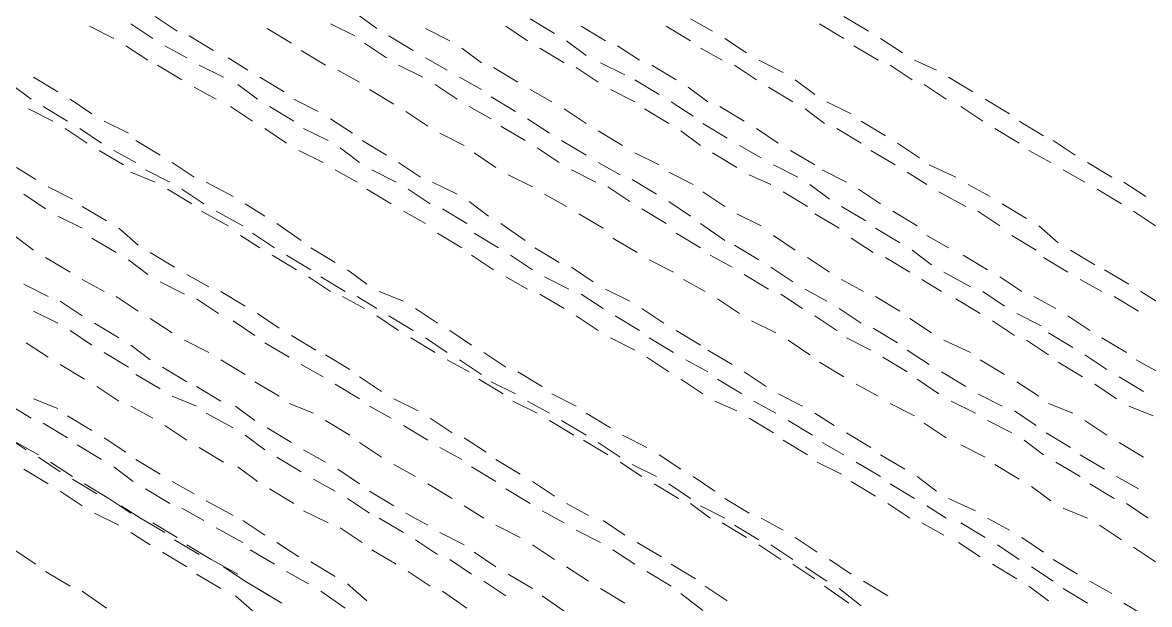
# Model space of a CAD drawing. Header units: inches. Extents: x 0.22 to 6.49, y 0.27 to 4.47.
# Drawn here: x 2.6911 to 3.0044, y 2.9349 to 3.0967 of the extents above; entities that cross this region are included whole.
import ezdxf

# ---------------------------------------------------------------- set-up
doc = ezdxf.new("R2010")
doc.units = ezdxf.units.IN
doc.header["$MEASUREMENT"] = 0
doc.layers.add('PDF_PDF10_PDF9_PDF3_PDF5_COTAS-01', color=7, linetype='Continuous')

msp = doc.modelspace()

# ---------------------------------------------------------------- linework, layer by layer
at = {"layer": 'PDF_PDF10_PDF9_PDF3_PDF5_COTAS-01', "lineweight": 18}
for points in [[(2.721187200000001, 3.096360000000001), (2.727278400000001, 3.092299200000001)], [(2.727955200000001, 3.0983904), (2.734046400000001, 3.094329600000001)], [(2.776684800000001, 3.096360000000001), (2.783452800000001, 3.092976000000001)], [(2.784129600000001, 3.099067200000001), (2.789544000000001, 3.095006400000001)], [(2.832182400000001, 3.097713600000001), (2.838950400000001, 3.093652800000001)], [(2.876851200000001, 3.097713600000001), (2.882942400000001, 3.094329600000001)], [(2.912721600000001, 3.096360000000001), (2.919489600000001, 3.092299200000001)], [(2.919489600000001, 3.0983904), (2.926257600000001, 3.094329600000001)], [(2.716449600000001, 3.092299200000001), (2.709681600000001, 3.095683200000001)], [(2.7374304, 3.092976000000001), (2.744198400000001, 3.088915200000001)], [(2.765856000000001, 3.090945600000001), (2.759088000000001, 3.095006400000001)], [(2.792928000000001, 3.092976000000001), (2.799696000000001, 3.088915200000001)], [(2.809848000000001, 3.091622400000001), (2.80308, 3.095006400000001)], [(2.825414400000001, 3.095683200000001), (2.831505600000001, 3.091622400000001)], [(2.853163200000001, 3.091622400000001), (2.846395200000001, 3.095683200000001)], [(2.870083200000001, 3.095683200000001), (2.876851200000001, 3.091622400000001)], [(2.7259248, 3.086208000000001), (2.719833600000001, 3.0902688)], [(2.730662400000001, 3.0902688), (2.736753600000001, 3.086884800000001)], [(2.786160000000001, 3.090945600000001), (2.792251200000001, 3.086884800000001)], [(2.842334400000001, 3.091622400000001), (2.847748800000001, 3.087561600000001)], [(2.862638400000001, 3.086208000000001), (2.856547200000001, 3.0902688)], [(2.886326400000001, 3.092299200000001), (2.892417600000001, 3.088238400000001)], [(2.922196800000001, 3.0902688), (2.928964800000001, 3.086208000000001)], [(2.929641600000001, 3.092299200000001), (2.935732800000001, 3.088238400000001)], [(2.748259200000001, 3.086884800000001), (2.753673600000001, 3.083500800000001)], [(2.775331200000001, 3.084854400000001), (2.7685632, 3.088915200000001)], [(2.80308, 3.086884800000001), (2.809171200000001, 3.083500800000001)], [(2.818646400000001, 3.085531200000001), (2.813232000000001, 3.089592000000001)], [(2.834889600000001, 3.089592000000001), (2.841657600000001, 3.085531200000001)], [(2.879558400000001, 3.089592000000001), (2.885649600000001, 3.086208000000001)], [(2.735400000000001, 3.080793600000001), (2.728632000000001, 3.084854400000001)], [(2.740137600000001, 3.084854400000001), (2.746905600000001, 3.081470400000001)], [(2.784806400000001, 3.080116800000001), (2.778715200000001, 3.083500800000001)], [(2.795635200000001, 3.084854400000001), (2.802403200000001, 3.081470400000001)], [(2.828798400000001, 3.080116800000001), (2.8220304, 3.084177600000001)], [(2.845041600000001, 3.084177600000001), (2.851132800000001, 3.080116800000001)], [(2.851809600000001, 3.085531200000001), (2.858577600000001, 3.082147200000001)], [(2.872790400000001, 3.080793600000001), (2.866022400000001, 3.084854400000001)], [(2.889033600000001, 3.084854400000001), (2.8951248, 3.080793600000001)], [(2.895801600000001, 3.086208000000001), (2.902569600000001, 3.082824)], [(2.932348800000001, 3.084854400000001), (2.938440000000001, 3.080793600000001)], [(2.939116800000001, 3.086208000000001), (2.945208000000001, 3.083500800000001)], [(2.694115200000001, 3.081470400000001), (2.700883200000001, 3.077409600000001)], [(2.7570576, 3.081470400000001), (2.763825600000001, 3.077409600000001)], [(2.812555200000001, 3.081470400000001), (2.818646400000001, 3.078086400000001)], [(2.861284800000001, 3.080793600000001), (2.868052800000001, 3.076732800000001)], [(2.905953600000001, 3.080793600000001), (2.911368000000001, 3.076732800000001)], [(2.948592000000001, 3.081470400000001), (2.955360000000001, 3.077409600000001)], [(2.688024000000001, 3.079440000000001), (2.693438400000001, 3.0753792)], [(2.744875200000001, 3.0753792), (2.738784000000001, 3.078763200000001)], [(2.750966400000001, 3.079440000000001), (2.756380800000001, 3.0753792)], [(2.794281600000001, 3.074025600000001), (2.7875136, 3.078086400000001)], [(2.805787200000001, 3.079440000000001), (2.811878400000001, 3.0753792)], [(2.838273600000001, 3.074702400000001), (2.832182400000001, 3.078086400000001)], [(2.854516800000001, 3.078086400000001), (2.861284800000001, 3.074702400000001)], [(2.881588800000001, 3.074702400000001), (2.876174400000001, 3.078763200000001)], [(2.898508800000001, 3.078763200000001), (2.905276800000001, 3.074702400000001)], [(2.941824000000001, 3.079440000000001), (2.947915200000001, 3.0753792)], [(2.704267200000001, 3.0753792), (2.710358400000001, 3.071318400000001)], [(2.766532800000001, 3.0753792), (2.773300800000001, 3.071995200000001)], [(2.821353600000001, 3.076056000000001), (2.828121600000001, 3.071995200000001)], [(2.871436800000001, 3.074702400000001), (2.877528000000001, 3.070641600000001)], [(2.914752000000001, 3.074702400000001), (2.921520000000001, 3.071318400000001)], [(2.958744000000001, 3.0753792), (2.965512000000001, 3.071318400000001)], [(2.699529600000001, 3.069288000000001), (2.692761600000001, 3.072672000000001)], [(2.696822400000001, 3.073348800000001), (2.703590400000001, 3.069288000000001)], [(2.755027200000001, 3.069288000000001), (2.748936, 3.073348800000001)], [(2.759764800000001, 3.073348800000001), (2.766532800000001, 3.069288000000001)], [(2.803756800000001, 3.067934400000001), (2.797665600000001, 3.071995200000001)], [(2.815262400000001, 3.073348800000001), (2.821353600000001, 3.069964800000001)], [(2.847748800000001, 3.068611200000001), (2.841657600000001, 3.072672000000001)], [(2.863992000000001, 3.072672000000001), (2.870760000000001, 3.068611200000001)], [(2.891740800000001, 3.069288000000001), (2.884972800000001, 3.073348800000001)], [(2.908660800000001, 3.072672000000001), (2.914075200000001, 3.068611200000001)], [(2.951976000000001, 3.073348800000001), (2.958067200000001, 3.069288000000001)], [(2.713742400000001, 3.069288000000001), (2.720510400000001, 3.065904000000001)], [(2.776684800000001, 3.069964800000001), (2.782776000000001, 3.065904000000001)], [(2.824060800000001, 3.067934400000001), (2.830828800000001, 3.063873600000001)], [(2.831505600000001, 3.069964800000001), (2.8375968, 3.065904000000001)], [(2.880235200000001, 3.068611200000001), (2.887003200000001, 3.064550400000001)], [(2.924227200000001, 3.069288000000001), (2.930995200000001, 3.065227200000001)], [(2.968219200000001, 3.069288000000001), (2.974987200000001, 3.065227200000001)], [(2.709004800000001, 3.063196800000001), (2.7029136, 3.0672576)], [(2.7069744, 3.0672576), (2.713065600000001, 3.063196800000001)], [(2.7645024, 3.063196800000001), (2.758411200000001, 3.0672576)], [(2.769240000000001, 3.0672576), (2.776008, 3.063873600000001)], [(2.813908800000001, 3.062520000000001), (2.807140800000001, 3.065904000000001)], [(2.857900800000001, 3.062520000000001), (2.851132800000001, 3.066580800000001)], [(2.874144000000001, 3.066580800000001), (2.879558400000001, 3.062520000000001)], [(2.901216000000001, 3.063196800000001), (2.8951248, 3.0672576)], [(2.917459200000001, 3.0672576), (2.924227200000001, 3.063196800000001)], [(2.961451200000001, 3.0672576), (2.968219200000001, 3.063196800000001)], [(2.722540800000001, 3.063873600000001), (2.729308800000001, 3.0598128)], [(2.779392000000001, 3.061843200000001), (2.784806400000001, 3.057782400000001)], [(2.785483200000001, 3.063873600000001), (2.792251200000001, 3.0598128)], [(2.834212800000001, 3.061843200000001), (2.840304000000001, 3.057782400000001)], [(2.840980800000001, 3.063873600000001), (2.847748800000001, 3.0598128)], [(2.890387200000001, 3.062520000000001), (2.896478400000001, 3.059136000000001)], [(2.934379200000001, 3.063196800000001), (2.940470400000001, 3.059136000000001)], [(2.977694400000001, 3.063873600000001), (2.983785600000001, 3.0598128)], [(2.719156800000001, 3.057105600000001), (2.712388800000001, 3.061166400000001)], [(2.716449600000001, 3.061166400000001), (2.722540800000001, 3.057782400000001)], [(2.774654400000001, 3.057782400000001), (2.767886400000001, 3.061166400000001)], [(2.822707200000001, 3.056428800000001), (2.816616000000001, 3.060489600000001)], [(2.868052800000001, 3.057105600000001), (2.861284800000001, 3.060489600000001)], [(2.882942400000001, 3.060489600000001), (2.889710400000001, 3.056428800000001)], [(2.911368000000001, 3.057105600000001), (2.904600000000001, 3.061166400000001)], [(2.926934400000001, 3.061166400000001), (2.933702400000001, 3.057105600000001)], [(2.970926400000001, 3.061166400000001), (2.977017600000001, 3.057782400000001)], [(2.689377600000001, 3.056428800000001), (2.694792000000001, 3.053044800000001)], [(2.725248000000001, 3.055752000000001), (2.732016000000001, 3.052368)], [(2.732692800000001, 3.057782400000001), (2.738784000000001, 3.053721600000001)], [(2.784129600000001, 3.052368), (2.778038400000001, 3.055752000000001)], [(2.788190400000001, 3.055752000000001), (2.794958400000001, 3.052368)], [(2.795635200000001, 3.057782400000001), (2.801726400000001, 3.053721600000001)], [(2.843688000000001, 3.055752000000001), (2.850456000000001, 3.052368)], [(2.851132800000001, 3.057782400000001), (2.857224000000001, 3.054398400000001)], [(2.899862400000001, 3.057105600000001), (2.906630400000001, 3.053721600000001)], [(2.920166400000001, 3.052368), (2.913398400000001, 3.055752000000001)], [(2.943177600000001, 3.057105600000001), (2.950622400000001, 3.053721600000001)], [(2.980401600000001, 3.055752000000001), (2.986492800000001, 3.052368)], [(2.987169600000001, 3.057782400000001), (2.993937600000001, 3.053721600000001)], [(2.727955200000001, 3.052368), (2.721187200000001, 3.055075200000001)], [(2.742168000000001, 3.052368), (2.749612800000001, 3.048307200000001)], [(2.805110400000001, 3.052368), (2.811878400000001, 3.048984000000001)], [(2.832859200000001, 3.051014400000001), (2.8260912, 3.054398400000001)], [(2.860608, 3.053044800000001), (2.867376000000001, 3.048984000000001)], [(2.877528000000001, 3.0516912), (2.870760000000001, 3.055075200000001)], [(2.893094400000001, 3.054398400000001), (2.899185600000001, 3.0516912)], [(2.937086400000001, 3.055075200000001), (2.942500800000001, 3.0516912)], [(2.997321600000001, 3.052368), (3.003412800000001, 3.048307200000001)], [(2.691408, 3.048984000000001), (2.697499200000001, 3.044923200000001)], [(2.698176000000001, 3.051014400000001), (2.704944000000001, 3.047630400000001)], [(2.738107200000001, 3.046276800000001), (2.731339200000001, 3.050337600000001)], [(2.735400000000001, 3.050337600000001), (2.7414912, 3.046276800000001)], [(2.793604800000001, 3.046276800000001), (2.786836800000001, 3.050337600000001)], [(2.798342400000001, 3.050337600000001), (2.804433600000001, 3.046276800000001)], [(2.842334400000001, 3.045600000000001), (2.836243200000001, 3.048984000000001)], [(2.853840000000001, 3.051014400000001), (2.859931200000001, 3.046953600000001)], [(2.886326400000001, 3.045600000000001), (2.880235200000001, 3.049660800000001)], [(2.902569600000001, 3.049660800000001), (2.909337600000001, 3.045600000000001)], [(2.910014400000001, 3.0516912), (2.915428800000001, 3.047630400000001)], [(2.929641600000001, 3.046276800000001), (2.923550400000001, 3.050337600000001)], [(2.945884800000001, 3.049660800000001), (2.953329600000001, 3.045600000000001)], [(2.954006400000001, 3.0516912), (2.960097600000001, 3.048307200000001)], [(2.989876800000001, 3.050337600000001), (2.996644800000001, 3.046276800000001)], [(2.7529968, 3.046276800000001), (2.758411200000001, 3.042892800000001)], [(2.815262400000001, 3.046953600000001), (2.820676800000001, 3.042892800000001)], [(2.870760000000001, 3.046953600000001), (2.876851200000001, 3.042892800000001)], [(2.963481600000001, 3.046276800000001), (2.970249600000001, 3.042216000000001)], [(2.700883200000001, 3.042892800000001), (2.707651200000001, 3.039508800000001)], [(2.707651200000001, 3.045600000000001), (2.7144192, 3.041539200000001)], [(2.748259200000001, 3.040185600000001), (2.740814400000001, 3.0442464)], [(2.744875200000001, 3.0442464), (2.752320000000001, 3.040185600000001)], [(2.80308, 3.040862400000001), (2.796988800000001, 3.0442464)], [(2.807817600000001, 3.044923200000001), (2.8145856, 3.040862400000001)], [(2.852486400000001, 3.039508800000001), (2.845718400000001, 3.043569600000001)], [(2.863315200000001, 3.044923200000001), (2.870083200000001, 3.040862400000001)], [(2.896478400000001, 3.040185600000001), (2.889710400000001, 3.043569600000001)], [(2.911368000000001, 3.043569600000001), (2.918136000000001, 3.039508800000001)], [(2.918812800000001, 3.045600000000001), (2.925580800000001, 3.041539200000001)], [(2.939793600000001, 3.040185600000001), (2.933025600000001, 3.0442464)], [(2.9567136, 3.0442464), (2.962804800000001, 3.040185600000001)], [(3.000028800000001, 3.0442464), (3.006120000000001, 3.040185600000001)], [(2.761795200000001, 3.040862400000001), (2.7685632, 3.036124800000001)], [(2.824060800000001, 3.040862400000001), (2.830828800000001, 3.036124800000001)], [(2.879558400000001, 3.040862400000001), (2.886326400000001, 3.036124800000001)], [(2.973633600000001, 3.040185600000001), (2.979048000000001, 3.035448000000001)], [(2.694115200000001, 3.033417600000001), (2.688700800000001, 3.037478400000001)], [(2.710358400000001, 3.0368016), (2.717126400000001, 3.032740800000001)], [(2.717803200000001, 3.039508800000001), (2.723217600000001, 3.034771200000001)], [(2.7570576, 3.034094400000001), (2.751643200000001, 3.037478400000001)], [(2.755027200000001, 3.038155200000001), (2.761118400000001, 3.034094400000001)], [(2.813232000000001, 3.034094400000001), (2.806464000000001, 3.038155200000001)], [(2.816616000000001, 3.038155200000001), (2.823384000000001, 3.034094400000001)], [(2.861961600000001, 3.032740800000001), (2.855193600000001, 3.0368016)], [(2.872790400000001, 3.038155200000001), (2.879558400000001, 3.034094400000001)], [(2.905953600000001, 3.033417600000001), (2.899862400000001, 3.037478400000001)], [(2.921520000000001, 3.0368016), (2.927611200000001, 3.032740800000001)], [(2.928288000000001, 3.039508800000001), (2.935056000000001, 3.035448000000001)], [(2.948592000000001, 3.034094400000001), (2.942500800000001, 3.037478400000001)], [(2.966188800000001, 3.037478400000001), (2.972956800000001, 3.033417600000001)], [(2.771270400000001, 3.034094400000001), (2.778038400000001, 3.030033600000001)], [(2.833536, 3.034094400000001), (2.840304000000001, 3.030033600000001)], [(2.889033600000001, 3.034771200000001), (2.895801600000001, 3.030710400000001)], [(2.938440000000001, 3.033417600000001), (2.943854400000001, 3.0293568)], [(2.982432000000001, 3.033417600000001), (2.989200000000001, 3.0293568)], [(2.704267200000001, 3.027326400000001), (2.697499200000001, 3.031387200000001)], [(2.720510400000001, 3.030710400000001), (2.7259248, 3.026649600000001)], [(2.726601600000001, 3.032740800000001), (2.733369600000001, 3.02868)], [(2.767209600000001, 3.028003200000001), (2.7604416, 3.032064000000001)], [(2.7645024, 3.032064000000001), (2.771270400000001, 3.028003200000001)], [(2.8220304, 3.028003200000001), (2.815939200000001, 3.032064000000001)], [(2.826768000000001, 3.032064000000001), (2.832859200000001, 3.028003200000001)], [(2.8721136, 3.027326400000001), (2.865345600000001, 3.030710400000001)], [(2.882265600000001, 3.032064000000001), (2.888356800000001, 3.02868)], [(2.915428800000001, 3.027326400000001), (2.909337600000001, 3.031387200000001)], [(2.930995200000001, 3.031387200000001), (2.937763200000001, 3.027326400000001)], [(2.959420800000001, 3.028003200000001), (2.952652800000001, 3.032064000000001)], [(2.974987200000001, 3.031387200000001), (2.981755200000001, 3.027326400000001)], [(2.781422400000001, 3.028003200000001), (2.786836800000001, 3.023942400000001)], [(2.843688000000001, 3.02868), (2.849779200000001, 3.024619200000001)], [(2.899185600000001, 3.02868), (2.905276800000001, 3.024619200000001)], [(2.947238400000001, 3.027326400000001), (2.954683200000001, 3.023265600000001)], [(2.991907200000001, 3.028003200000001), (2.998675200000001, 3.023942400000001)], [(2.691408, 3.023942400000001), (2.698176000000001, 3.020558400000001)], [(2.713742400000001, 3.021912000000001), (2.707651200000001, 3.025296000000001)], [(2.729308800000001, 3.024619200000001), (2.736076800000001, 3.0212352)], [(2.736753600000001, 3.026649600000001), (2.742844800000001, 3.023265600000001)], [(2.776684800000001, 3.021912000000001), (2.770593600000001, 3.025972800000001)], [(2.773977600000001, 3.025972800000001), (2.780745600000001, 3.021912000000001)], [(2.831505600000001, 3.022588800000001), (2.825414400000001, 3.025972800000001)], [(2.836243200000001, 3.025972800000001), (2.843011200000001, 3.022588800000001)], [(2.880912000000001, 3.021912000000001), (2.874820800000001, 3.025296000000001)], [(2.891740800000001, 3.026649600000001), (2.898508800000001, 3.022588800000001)], [(2.924904000000001, 3.021912000000001), (2.918812800000001, 3.025296000000001)], [(2.941147200000001, 3.025296000000001), (2.946561600000001, 3.021912000000001)], [(2.968896000000001, 3.021912000000001), (2.962804800000001, 3.025972800000001)], [(2.985139200000001, 3.025296000000001), (2.991230400000001, 3.021912000000001)], [(2.746228800000001, 3.021912000000001), (2.7529968, 3.017851200000001)], [(2.790220800000001, 3.021912000000001), (2.796988800000001, 3.019204800000001)], [(2.841657600000001, 3.017174400000001), (2.834889600000001, 3.0212352)], [(2.846395200000001, 3.0212352), (2.852486400000001, 3.017174400000001)], [(2.853163200000001, 3.022588800000001), (2.859931200000001, 3.019204800000001)], [(2.901892800000001, 3.0212352), (2.907984000000001, 3.017174400000001)], [(2.908660800000001, 3.022588800000001), (2.914752000000001, 3.019204800000001)], [(2.958067200000001, 3.021912000000001), (2.964158400000001, 3.017851200000001)], [(3.002059200000001, 3.021912000000001), (3.007473600000001, 3.018528000000001)], [(2.701560000000001, 3.019204800000001), (2.707651200000001, 3.015144000000001)], [(2.723217600000001, 3.016497600000001), (2.717126400000001, 3.020558400000001)], [(2.739460800000001, 3.019881600000001), (2.745552000000001, 3.015820800000001)], [(2.786160000000001, 3.017174400000001), (2.7800688, 3.020558400000001)], [(2.784129600000001, 3.020558400000001), (2.789544000000001, 3.017174400000001)], [(2.890387200000001, 3.015820800000001), (2.884296000000001, 3.019881600000001)], [(2.935056000000001, 3.016497600000001), (2.928288000000001, 3.020558400000001)], [(2.950622400000001, 3.019881600000001), (2.957390400000001, 3.015820800000001)], [(2.978371200000001, 3.017174400000001), (2.972280000000001, 3.020558400000001)], [(2.994614400000001, 3.020558400000001), (3.001382400000001, 3.016497600000001)], [(2.694115200000001, 3.016497600000001), (2.700883200000001, 3.013113600000001)], [(2.756380800000001, 3.015820800000001), (2.762472000000001, 3.011760000000001)], [(2.795635200000001, 3.011083200000001), (2.789544000000001, 3.015144000000001)], [(2.792928000000001, 3.015144000000001), (2.799696000000001, 3.011083200000001)], [(2.800372800000001, 3.017174400000001), (2.806464000000001, 3.013113600000001)], [(2.851132800000001, 3.011083200000001), (2.845041600000001, 3.015144000000001)], [(2.855870400000001, 3.015144000000001), (2.862638400000001, 3.011083200000001)], [(2.863315200000001, 3.017174400000001), (2.869406400000001, 3.013113600000001)], [(2.911368000000001, 3.015144000000001), (2.917459200000001, 3.011083200000001)], [(2.918136000000001, 3.017174400000001), (2.924227200000001, 3.013113600000001)], [(2.967542400000001, 3.015820800000001), (2.974310400000001, 3.012436800000001)], [(2.987846400000001, 3.011083200000001), (2.981755200000001, 3.015144000000001)], [(2.711035200000001, 3.013113600000001), (2.717803200000001, 3.009052800000001)], [(2.732692800000001, 3.010406400000001), (2.726601600000001, 3.014467200000001)], [(2.749612800000001, 3.0137904), (2.755704000000001, 3.009729600000001)], [(2.900539200000001, 3.010406400000001), (2.893771200000001, 3.0137904)], [(2.927611200000001, 3.011760000000001), (2.934379200000001, 3.007699200000001)], [(2.943854400000001, 3.010406400000001), (2.937763200000001, 3.014467200000001)], [(2.960774400000001, 3.0137904), (2.966865600000001, 3.009729600000001)], [(2.704267200000001, 3.011083200000001), (2.710358400000001, 3.007022400000001)], [(2.742844800000001, 3.004992000000001), (2.736076800000001, 3.008376000000001)], [(2.765856000000001, 3.009729600000001), (2.772624000000001, 3.0056688)], [(2.805787200000001, 3.004992000000001), (2.7990192, 3.009052800000001)], [(2.80308, 3.009052800000001), (2.809171200000001, 3.004992000000001)], [(2.809848000000001, 3.011083200000001), (2.815939200000001, 3.007022400000001)], [(2.861284800000001, 3.0056688), (2.854516800000001, 3.009052800000001)], [(2.865345600000001, 3.009052800000001), (2.8721136, 3.004992000000001)], [(2.872790400000001, 3.011083200000001), (2.879558400000001, 3.007022400000001)], [(2.910014400000001, 3.004315200000001), (2.903923200000001, 3.008376000000001)], [(2.920166400000001, 3.009052800000001), (2.926934400000001, 3.0056688)], [(2.954683200000001, 3.004992000000001), (2.947238400000001, 3.008376000000001)], [(2.970249600000001, 3.008376000000001), (2.976340800000001, 3.004315200000001)], [(2.976340800000001, 3.010406400000001), (2.983108800000001, 3.0063456)], [(2.997998400000001, 3.004992000000001), (2.991230400000001, 3.009052800000001)], [(2.698176000000001, 3.003638400000001), (2.692084800000001, 3.007699200000001)], [(2.721187200000001, 3.007022400000001), (2.726601600000001, 3.002961600000001)], [(2.758411200000001, 3.007699200000001), (2.765179200000001, 3.003638400000001)], [(2.881588800000001, 3.0056688), (2.888356800000001, 3.001608000000001)], [(2.937086400000001, 3.0056688), (2.943177600000001, 3.001608000000001)], [(2.713742400000001, 3.004992000000001), (2.720510400000001, 3.000931200000001)], [(2.7529968, 2.998900800000001), (2.746228800000001, 3.002961600000001)], [(2.775331200000001, 3.004315200000001), (2.782099200000001, 3.000254400000001)], [(2.815262400000001, 2.999577600000001), (2.809171200000001, 3.002961600000001)], [(2.812555200000001, 3.002961600000001), (2.818646400000001, 2.998900800000001)], [(2.819323200000001, 3.004992000000001), (2.825414400000001, 3.000931200000001)], [(2.870760000000001, 2.999577600000001), (2.864668800000001, 3.003638400000001)], [(2.875497600000001, 3.002961600000001), (2.881588800000001, 2.999577600000001)], [(2.919489600000001, 2.998224), (2.912721600000001, 3.002284800000001)], [(2.930318400000001, 3.003638400000001), (2.937086400000001, 2.999577600000001)], [(2.964158400000001, 2.998900800000001), (2.957390400000001, 3.002961600000001)], [(2.979048000000001, 3.002284800000001), (2.985816000000001, 2.998224)], [(2.986492800000001, 3.004315200000001), (2.992584000000001, 3.000254400000001)], [(3.006796800000001, 2.999577600000001), (3.000705600000001, 3.002961600000001)], [(2.708328000000001, 2.997547200000001), (2.701560000000001, 3.001608000000001)], [(2.722540800000001, 2.998900800000001), (2.729308800000001, 2.994840000000001)], [(2.7299856, 3.000931200000001), (2.736753600000001, 2.996870400000001)], [(2.7685632, 3.001608000000001), (2.774654400000001, 2.998224)], [(2.828798400000001, 2.999577600000001), (2.835566400000001, 2.995516800000001)], [(2.891740800000001, 2.999577600000001), (2.897832000000001, 2.995516800000001)], [(2.946561600000001, 2.999577600000001), (2.953329600000001, 2.995516800000001)], [(2.762472000000001, 2.992809600000001), (2.755704000000001, 2.996870400000001)], [(2.778038400000001, 2.996193600000001), (2.784806400000001, 2.992132800000001)], [(2.784806400000001, 2.998224), (2.790897600000001, 2.994163200000001)], [(2.824737600000001, 2.993486400000001), (2.817969600000001, 2.997547200000001)], [(2.821353600000001, 2.996870400000001), (2.828121600000001, 2.993486400000001)], [(2.880235200000001, 2.993486400000001), (2.874144000000001, 2.997547200000001)], [(2.884296000000001, 2.997547200000001), (2.891064000000001, 2.993486400000001)], [(2.928964800000001, 2.992809600000001), (2.922873600000001, 2.996193600000001)], [(2.939793600000001, 2.997547200000001), (2.945884800000001, 2.993486400000001)], [(2.973633600000001, 2.992809600000001), (2.967542400000001, 2.996870400000001)], [(2.989200000000001, 2.996193600000001), (2.995291200000001, 2.992132800000001)], [(2.995968000000001, 2.998224), (3.002736000000001, 2.994163200000001)], [(2.717803200000001, 2.991456000000001), (2.711712000000001, 2.995516800000001)], [(2.732692800000001, 2.992809600000001), (2.739460800000001, 2.9901024)], [(2.739460800000001, 2.995516800000001), (2.746228800000001, 2.991456000000001)], [(2.838273600000001, 2.993486400000001), (2.845041600000001, 2.9901024)], [(2.901216000000001, 2.993486400000001), (2.907984000000001, 2.9901024)], [(2.9567136, 2.993486400000001), (2.963481600000001, 2.9901024)], [(2.688024000000001, 2.9901024), (2.693438400000001, 2.986718400000001)], [(2.694115200000001, 2.992132800000001), (2.700883200000001, 2.989425600000001)], [(2.727278400000001, 2.986718400000001), (2.721187200000001, 2.9901024)], [(2.750289600000001, 2.9901024), (2.755704000000001, 2.986041600000001)], [(2.7719472, 2.988072000000001), (2.765179200000001, 2.9907792)], [(2.7875136, 2.9901024), (2.793604800000001, 2.986718400000001)], [(2.794281600000001, 2.992132800000001), (2.801049600000001, 2.988748800000001)], [(2.834212800000001, 2.988072000000001), (2.827444800000001, 2.991456000000001)], [(2.831505600000001, 2.991456000000001), (2.8375968, 2.988072000000001)], [(2.889710400000001, 2.988748800000001), (2.8836192, 2.991456000000001)], [(2.894448000000001, 2.991456000000001), (2.900539200000001, 2.988072000000001)], [(2.939116800000001, 2.987395200000001), (2.932348800000001, 2.9907792)], [(2.949268800000001, 2.991456000000001), (2.956036800000001, 2.988072000000001)], [(2.983108800000001, 2.988072000000001), (2.976340800000001, 2.9907792)], [(2.998675200000001, 2.9901024), (3.005443200000001, 2.987395200000001)], [(2.703590400000001, 2.987395200000001), (2.710358400000001, 2.9833344)], [(2.742168000000001, 2.988072000000001), (2.749612800000001, 2.984011200000001)], [(2.804433600000001, 2.986718400000001), (2.8105248, 2.9826576)], [(2.847748800000001, 2.988072000000001), (2.854516800000001, 2.984011200000001)], [(2.899862400000001, 2.9826576), (2.893094400000001, 2.986718400000001)], [(2.911368000000001, 2.988072000000001), (2.916782400000001, 2.984688000000001)], [(2.966865600000001, 2.988748800000001), (2.972956800000001, 2.984688000000001)], [(2.696822400000001, 2.985364800000001), (2.703590400000001, 2.981304000000001)], [(2.736753600000001, 2.980627200000001), (2.730662400000001, 2.984688000000001)], [(2.759088000000001, 2.984011200000001), (2.765856000000001, 2.979950400000001)], [(2.782099200000001, 2.981980800000001), (2.775331200000001, 2.986041600000001)], [(2.796988800000001, 2.984688000000001), (2.803756800000001, 2.980627200000001)], [(2.844364800000001, 2.981980800000001), (2.8375968, 2.986041600000001)], [(2.840980800000001, 2.986041600000001), (2.847748800000001, 2.981980800000001)], [(2.903923200000001, 2.986041600000001), (2.910691200000001, 2.981980800000001)], [(2.947915200000001, 2.981304000000001), (2.941824000000001, 2.985364800000001)], [(2.959420800000001, 2.986041600000001), (2.966188800000001, 2.9826576)], [(2.992584000000001, 2.981980800000001), (2.986492800000001, 2.986041600000001)], [(2.692084800000001, 2.977920000000001), (2.685993600000001, 2.981980800000001)], [(2.713742400000001, 2.981304000000001), (2.719833600000001, 2.977243200000001)], [(2.7529968, 2.981980800000001), (2.758411200000001, 2.977920000000001)], [(2.813908800000001, 2.981304000000001), (2.820000000000001, 2.977243200000001)], [(2.853840000000001, 2.976566400000001), (2.847072000000001, 2.980627200000001)], [(2.857900800000001, 2.981980800000001), (2.864668800000001, 2.978596800000001)], [(2.909337600000001, 2.976566400000001), (2.902569600000001, 2.980627200000001)], [(2.920166400000001, 2.9826576), (2.926934400000001, 2.978596800000001)], [(2.969572800000001, 2.980627200000001), (2.974987200000001, 2.976566400000001)], [(2.975664000000001, 2.9826576), (2.982432000000001, 2.978596800000001)], [(2.689377600000001, 2.979950400000001), (2.6954688, 2.976566400000001)], [(2.706297600000001, 2.979273600000001), (2.713065600000001, 2.9752128)], [(2.746905600000001, 2.974536000000001), (2.740137600000001, 2.978596800000001)], [(2.769240000000001, 2.977920000000001), (2.775331200000001, 2.974536000000001)], [(2.790897600000001, 2.975889600000001), (2.784806400000001, 2.979950400000001)], [(2.807140800000001, 2.978596800000001), (2.813232000000001, 2.9752128)], [(2.851132800000001, 2.979950400000001), (2.857224000000001, 2.975889600000001)], [(2.913398400000001, 2.979950400000001), (2.919489600000001, 2.976566400000001)], [(2.958744000000001, 2.975889600000001), (2.951976000000001, 2.979273600000001)], [(3.002736000000001, 2.975889600000001), (2.995968000000001, 2.979950400000001)], [(2.701560000000001, 2.971828800000001), (2.6954688, 2.975889600000001)], [(2.6988528, 2.974536000000001), (2.704944000000001, 2.970475200000001)], [(2.722540800000001, 2.9752128), (2.729308800000001, 2.971152000000001)], [(2.761795200000001, 2.975889600000001), (2.7685632, 2.971828800000001)], [(2.800372800000001, 2.970475200000001), (2.794281600000001, 2.973859200000001)], [(2.822707200000001, 2.9752128), (2.829475200000001, 2.971152000000001)], [(2.863315200000001, 2.970475200000001), (2.857224000000001, 2.974536000000001)], [(2.860608, 2.973859200000001), (2.867376000000001, 2.970475200000001)], [(2.868052800000001, 2.976566400000001), (2.874144000000001, 2.972505600000001)], [(2.918812800000001, 2.971152000000001), (2.912044800000001, 2.974536000000001)], [(2.922873600000001, 2.974536000000001), (2.929641600000001, 2.970475200000001)], [(2.929641600000001, 2.976566400000001), (2.936409600000001, 2.972505600000001)], [(2.968219200000001, 2.969798400000001), (2.961451200000001, 2.973859200000001)], [(2.978371200000001, 2.974536000000001), (2.985139200000001, 2.970475200000001)], [(2.985139200000001, 2.976566400000001), (2.991907200000001, 2.972505600000001)], [(2.691408, 2.972505600000001), (2.698176000000001, 2.968444800000001)], [(2.716449600000001, 2.973182400000001), (2.721864000000001, 2.969121600000001)], [(2.756380800000001, 2.969121600000001), (2.750966400000001, 2.973182400000001)], [(2.778715200000001, 2.972505600000001), (2.784806400000001, 2.968444800000001)], [(2.815939200000001, 2.973182400000001), (2.822707200000001, 2.969121600000001)], [(2.711712000000001, 2.965737600000001), (2.704944000000001, 2.969798400000001)], [(2.721187200000001, 2.9603232), (2.715096000000001, 2.964384000000001), (2.708328000000001, 2.968444800000001)], [(2.732692800000001, 2.969121600000001), (2.738784000000001, 2.965737600000001)], [(2.7719472, 2.969798400000001), (2.778038400000001, 2.966414400000001)], [(2.8105248, 2.964384000000001), (2.803756800000001, 2.968444800000001)], [(2.832859200000001, 2.969121600000001), (2.838950400000001, 2.965060800000001)], [(2.873467200000001, 2.964384000000001), (2.866699200000001, 2.968444800000001)], [(2.870760000000001, 2.968444800000001), (2.876851200000001, 2.964384000000001)], [(2.877528000000001, 2.970475200000001), (2.8836192, 2.966414400000001)], [(2.928288000000001, 2.965060800000001), (2.921520000000001, 2.969121600000001)], [(2.932348800000001, 2.968444800000001), (2.939116800000001, 2.964384000000001)], [(2.939793600000001, 2.970475200000001), (2.945208000000001, 2.966414400000001)], [(2.977017600000001, 2.963707200000001), (2.971603200000001, 2.967768)], [(2.987846400000001, 2.968444800000001), (2.994614400000001, 2.964384000000001)], [(2.995291200000001, 2.970475200000001), (3.001382400000001, 2.9670912)], [(2.701560000000001, 2.966414400000001), (2.707651200000001, 2.962353600000001)], [(2.725248000000001, 2.9670912), (2.732016000000001, 2.963030400000001)], [(2.766532800000001, 2.963030400000001), (2.759764800000001, 2.9670912)], [(2.781422400000001, 2.964384000000001), (2.7875136, 2.9603232)], [(2.7875136, 2.966414400000001), (2.794281600000001, 2.962353600000001)], [(2.825414400000001, 2.9670912), (2.832182400000001, 2.963030400000001)], [(2.886326400000001, 2.964384000000001), (2.893094400000001, 2.9603232)], [(2.948592000000001, 2.964384000000001), (2.956036800000001, 2.961000000000001)], [(2.730662400000001, 2.954908800000001), (2.723894400000001, 2.958969600000001), (2.71848, 2.962353600000001)], [(2.735400000000001, 2.961676800000001), (2.7414912, 2.958292800000001)], [(2.742168000000001, 2.963707200000001), (2.749612800000001, 2.9596464)], [(2.819323200000001, 2.958969600000001), (2.813908800000001, 2.962353600000001)], [(2.842334400000001, 2.963030400000001), (2.848425600000001, 2.9596464)], [(2.882265600000001, 2.958969600000001), (2.876851200000001, 2.963030400000001)], [(2.879558400000001, 2.962353600000001), (2.886326400000001, 2.958969600000001)], [(2.937763200000001, 2.958969600000001), (2.931672000000001, 2.963030400000001)], [(2.942500800000001, 2.962353600000001), (2.947915200000001, 2.958969600000001)], [(2.987169600000001, 2.958969600000001), (2.980401600000001, 2.961676800000001)], [(2.997998400000001, 2.963030400000001), (3.004089600000001, 2.958969600000001)], [(2.711035200000001, 2.9603232), (2.717803200000001, 2.956939200000001)], [(2.752320000000001, 2.958292800000001), (2.758411200000001, 2.954232000000001)], [(2.776008, 2.957616000000001), (2.769240000000001, 2.961000000000001)], [(2.790220800000001, 2.958969600000001), (2.796988800000001, 2.954908800000001)], [(2.797665600000001, 2.9603232), (2.803756800000001, 2.956939200000001)], [(2.835566400000001, 2.961000000000001), (2.841657600000001, 2.957616000000001)], [(2.852486400000001, 2.958292800000001), (2.858577600000001, 2.954232000000001)], [(2.896478400000001, 2.958969600000001), (2.902569600000001, 2.955585600000001)], [(2.959420800000001, 2.958969600000001), (2.965512000000001, 2.955585600000001)], [(2.727278400000001, 2.957616000000001), (2.734046400000001, 2.953555200000001)], [(2.744875200000001, 2.956262400000001), (2.752320000000001, 2.9522016)], [(2.785483200000001, 2.9522016), (2.779392000000001, 2.956262400000001)], [(2.829475200000001, 2.953555200000001), (2.822707200000001, 2.956939200000001)], [(2.845041600000001, 2.955585600000001), (2.851809600000001, 2.9522016)], [(2.892417600000001, 2.953555200000001), (2.885649600000001, 2.957616000000001)], [(2.889033600000001, 2.956939200000001), (2.895801600000001, 2.952878400000001)], [(2.947238400000001, 2.954232000000001), (2.941147200000001, 2.957616000000001)], [(2.951976000000001, 2.957616000000001), (2.958744000000001, 2.953555200000001)], [(2.996644800000001, 2.952878400000001), (2.990553600000001, 2.956939200000001)], [(2.721187200000001, 2.954908800000001), (2.726601600000001, 2.951524800000001)], [(2.740137600000001, 2.948817600000001), (2.733369600000001, 2.952878400000001)], [(2.761795200000001, 2.9522016), (2.767886400000001, 2.948140800000001)], [(2.800372800000001, 2.952878400000001), (2.806464000000001, 2.948817600000001)], [(2.807140800000001, 2.954908800000001), (2.813908800000001, 2.951524800000001)], [(2.861961600000001, 2.9522016), (2.868729600000001, 2.948140800000001)], [(2.905953600000001, 2.953555200000001), (2.912044800000001, 2.949494400000001)], [(2.957390400000001, 2.948140800000001), (2.951299200000001, 2.9522016)], [(2.968896000000001, 2.953555200000001), (2.974987200000001, 2.949494400000001)], [(2.694792000000001, 2.946110400000001), (2.688700800000001, 2.950171200000001)], [(2.7299856, 2.949494400000001), (2.736753600000001, 2.945433600000001)], [(2.750966400000001, 2.943403200000001), (2.743521600000001, 2.947464000000001), (2.736753600000001, 2.951524800000001)], [(2.754350400000001, 2.950171200000001), (2.761118400000001, 2.946110400000001)], [(2.794958400000001, 2.946110400000001), (2.788190400000001, 2.950171200000001)], [(2.816616000000001, 2.949494400000001), (2.822707200000001, 2.945433600000001)], [(2.838950400000001, 2.947464000000001), (2.832859200000001, 2.951524800000001)], [(2.855193600000001, 2.950171200000001), (2.861284800000001, 2.946110400000001)], [(2.901892800000001, 2.947464000000001), (2.895801600000001, 2.951524800000001)], [(2.899185600000001, 2.951524800000001), (2.905276800000001, 2.947464000000001)], [(2.962128000000001, 2.951524800000001), (2.968219200000001, 2.947464000000001)], [(3.006120000000001, 2.946787200000001), (3.000028800000001, 2.950848000000001)], [(2.771270400000001, 2.946787200000001), (2.778038400000001, 2.942726400000001)], [(2.809848000000001, 2.947464000000001), (2.815939200000001, 2.943403200000001)], [(2.871436800000001, 2.946110400000001), (2.878204800000001, 2.942049600000001)], [(2.911368000000001, 2.942049600000001), (2.905276800000001, 2.946110400000001)], [(2.915428800000001, 2.947464000000001), (2.921520000000001, 2.943403200000001)], [(2.967542400000001, 2.942049600000001), (2.960774400000001, 2.946110400000001)], [(2.977694400000001, 2.947464000000001), (2.984462400000001, 2.943403200000001)], [(2.704267200000001, 2.940019200000001), (2.697499200000001, 2.94408)], [(2.739460800000001, 2.943403200000001), (2.746228800000001, 2.939342400000001)], [(2.759764800000001, 2.937312000000001), (2.7529968, 2.941372800000001), (2.746905600000001, 2.945433600000001)], [(2.7645024, 2.94408), (2.770593600000001, 2.940696000000001)], [(2.804433600000001, 2.940019200000001), (2.798342400000001, 2.94408)], [(2.8260912, 2.943403200000001), (2.832859200000001, 2.939342400000001)], [(2.848425600000001, 2.941372800000001), (2.842334400000001, 2.945433600000001)], [(2.864668800000001, 2.94408), (2.871436800000001, 2.940019200000001)], [(2.908660800000001, 2.945433600000001), (2.914752000000001, 2.941372800000001)], [(2.971603200000001, 2.945433600000001), (2.977694400000001, 2.941372800000001)], [(2.756380800000001, 2.939342400000001), (2.763148800000001, 2.935281600000001)], [(2.781422400000001, 2.940696000000001), (2.786836800000001, 2.935958400000001)], [(2.819323200000001, 2.941372800000001), (2.825414400000001, 2.937312000000001)], [(2.858577600000001, 2.935281600000001), (2.851809600000001, 2.939342400000001)], [(2.880912000000001, 2.940019200000001), (2.887003200000001, 2.935958400000001)], [(2.920843200000001, 2.935281600000001), (2.914075200000001, 2.940019200000001)], [(2.918136000000001, 2.939342400000001), (2.924227200000001, 2.934604800000001)], [(2.924904000000001, 2.941372800000001), (2.931672000000001, 2.937312000000001)], [(2.976340800000001, 2.935958400000001), (2.970926400000001, 2.940019200000001)], [(2.980401600000001, 2.939342400000001), (2.987169600000001, 2.935281600000001)], [(2.987846400000001, 2.941372800000001), (2.993937600000001, 2.937988800000001)], [(2.7144192, 2.933928000000001), (2.707651200000001, 2.938665600000001)], [(2.750289600000001, 2.937312000000001), (2.755704000000001, 2.932574400000001)], [(2.773977600000001, 2.938665600000001), (2.780745600000001, 2.933928000000001)], [(2.8145856, 2.933928000000001), (2.807817600000001, 2.938665600000001)], [(2.835566400000001, 2.937312000000001), (2.842334400000001, 2.932574400000001)], [(2.874144000000001, 2.937988800000001), (2.880235200000001, 2.933251200000001)], [(2.997321600000001, 2.935281600000001), (3.004089600000001, 2.931220800000001)]]:
    msp.add_lwpolyline(points, dxfattribs=at)

doc.saveas('drawing.dxf')
